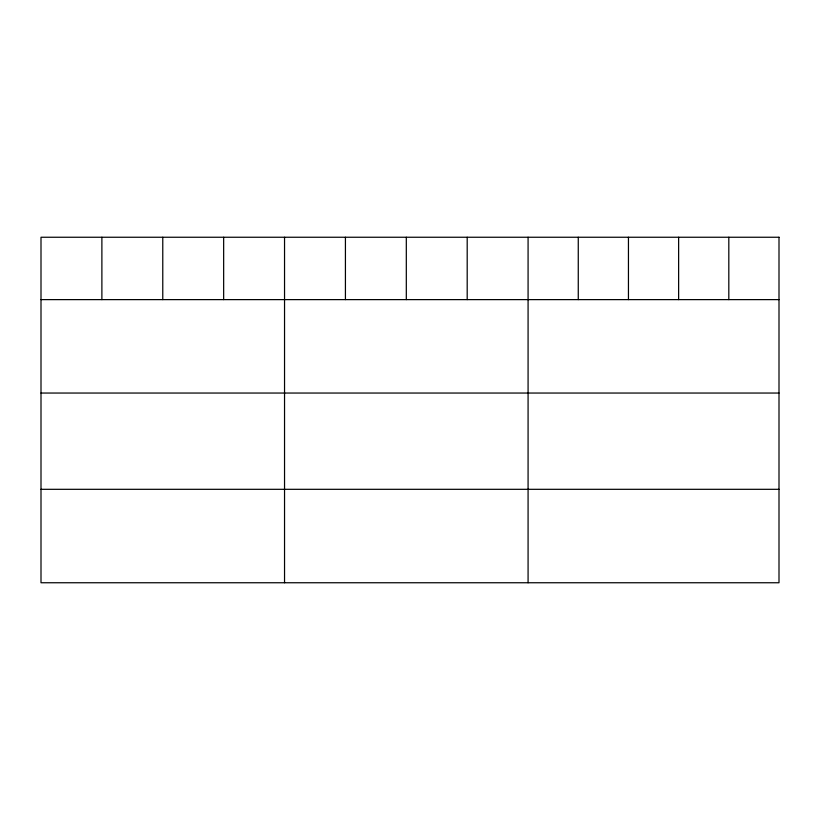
<?xml version="1.0" encoding="UTF-8"?>
<svg xmlns="http://www.w3.org/2000/svg" width="820" height="820" viewBox="0 0 820 820"><rect width="100%" height="100%" fill="white"/><g stroke="black" fill="none" stroke-linecap="round" stroke-linejoin="round"><path stroke-width="1.23" d="M41 299.618L779 299.618M41 393.046L779 393.046M41 489.314L779 489.314M728.816 237.246L728.816 299.618M678.632 237.246L678.632 299.618M628.448 237.246L628.448 299.618M578.264 237.246L578.264 299.618M528.08 237.246L528.08 582.753M467.195 237.246L467.195 299.618M406.31 237.246L406.31 299.618M345.425 237.246L345.425 299.618M284.54 237.246L284.54 582.753M223.655 237.246L223.655 299.618M162.77 237.246L162.77 299.618M101.885 237.246L101.885 299.618M779 237.246L41 237.246L41 582.753L779 582.753L779 237.246"/></g></svg>
